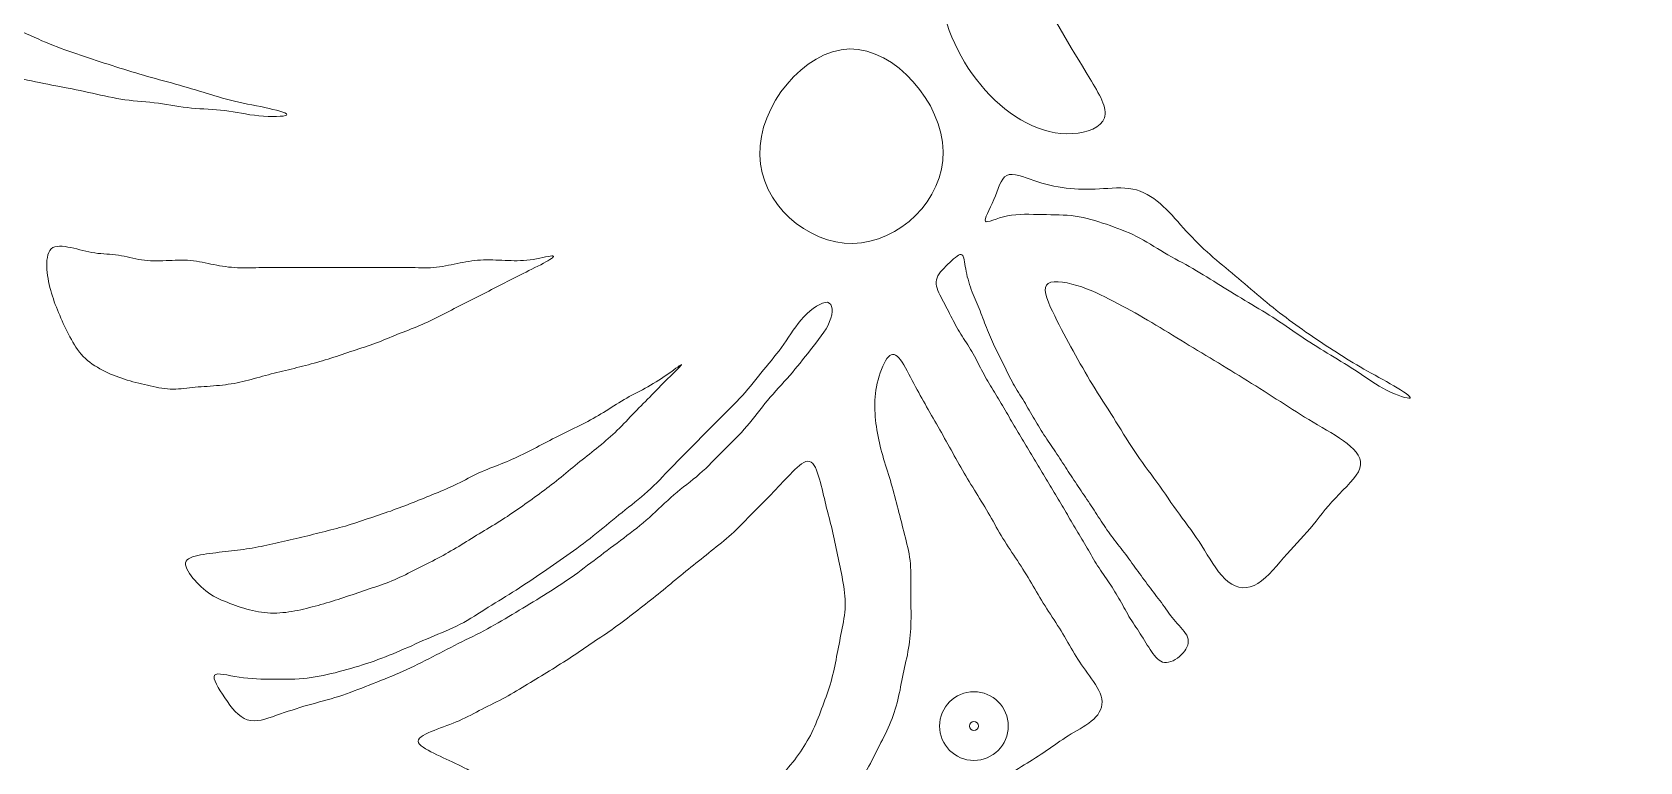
# Model space of a CAD drawing. Header units: inches. Extents: x 36 to 71.8, y 17.4 to 61.8.
# Drawn here: x 52.9 to 58.99, y 37.53 to 40.29 of the extents above; entities that cross this region are included whole.
import ezdxf

# ---------------------------------------------------------------- set-up
doc = ezdxf.new("R2010")
doc.units = ezdxf.units.IN
doc.header["$MEASUREMENT"] = 0
for name, color, linetype, lineweight in [('00_SOURCE_FROZEN', 7, 'Continuous', 18), ('10_EXISTING_UNCHANGED', 7, 'Continuous', 13), ('11_EXISTING_TRIMMED', 7, 'Continuous', 13), ('40_PLANTS', 7, 'Continuous', 13)]:
    doc.layers.add(name, color=color, linetype=linetype, lineweight=lineweight)

# ---------------------------------------------------------------- blocks, each defined once
blk = doc.blocks.new('TREE')
for radius in [1, 0.13]:
    blk.add_circle((0, 0), radius)

msp = doc.modelspace()

# ---------------------------------------------------------------- linework, layer by layer
at = {"layer": '00_SOURCE_FROZEN'}
msp.add_lwpolyline([(59.8492, 35.4884, 0.057164), (61.253, 37.0882), (59.6813, 38.2893, -0.064319), (58.6323, 37.0141, -0.064319)], format="xyb", dxfattribs=at)
at = {"layer": '10_EXISTING_UNCHANGED'}
for points, knots in [([(56.4816, 41.1703), (56.5129, 41.1705), (56.556, 40.9848), (56.5902, 40.8391), (56.6224, 40.7023), (56.6468, 40.6009), (56.6972, 40.4885), (56.7509, 40.3687), (56.834, 40.2364), (56.9079, 40.1145), (56.9425, 40.0574), (56.975, 40.0026), (56.9632, 39.9654), (56.9517, 39.9288), (56.8972, 39.9093), (56.8425, 39.9058), (56.605, 39.8908), (56.3647, 40.1793), (56.341, 40.4457), (56.329, 40.5801), (56.3722, 40.7088), (56.4037, 40.8628), (56.4329, 41.0056), (56.4521, 41.1701), (56.4816, 41.1703)], [0, 0, 0, 0, 0.127595, 0.127595, 0.127595, 0.247493, 0.247493, 0.247493, 0.375386, 0.375386, 0.375386, 0.435352, 0.435352, 0.435352, 0.494355, 0.494355, 0.494355, 0.750733, 0.750733, 0.750733, 0.880041, 0.880041, 0.880041, 1, 1, 1, 1]), ([(55.9985, 40.2262), (56.1719, 40.2289), (56.3492, 40.0223), (56.3526, 39.8387), (56.3561, 39.6545), (56.1847, 39.4933), (56.0107, 39.4905), (55.8376, 39.4876), (55.6619, 39.6414), (55.658, 39.8246), (55.654, 40.0091), (55.8242, 40.2234), (55.9985, 40.2262)], [0, 0, 0, 0, 0.249648, 0.249648, 0.249648, 0.50001, 0.50001, 0.50001, 0.749068, 0.749068, 0.749068, 1, 1, 1, 1])]:
    msp.add_open_spline(points, degree=3, knots=knots, dxfattribs=at)
at = {"layer": '11_EXISTING_TRIMMED'}
for points, knots in [([(49.269, 43.0931), (49.2899, 43.1286), (49.3159, 43.1597), (49.3483, 43.1865), (49.3806, 43.2132), (49.4192, 43.2357), (49.4573, 43.2421), (49.4953, 43.2486), (49.5329, 43.2391), (49.5705, 43.222), (49.6081, 43.2048), (49.6457, 43.18), (49.678, 43.1513), (49.7103, 43.1227), (49.7373, 43.0902), (49.7606, 43.0552), (49.784, 43.0202), (49.8037, 42.9827), (49.8258, 42.9467), (49.8478, 42.9107), (49.8721, 42.8762), (49.8944, 42.8405), (49.9167, 42.8047), (49.937, 42.7678), (49.9589, 42.7319), (49.9808, 42.6959), (50.0043, 42.6609), (50.0287, 42.6264), (50.0532, 42.5919), (50.0786, 42.558), (50.1041, 42.5242), (50.1296, 42.4903), (50.1552, 42.4566), (50.1801, 42.4224), (50.2051, 42.3882), (50.2293, 42.3537), (50.2553, 42.3201), (50.2814, 42.2865), (50.3091, 42.254), (50.336, 42.221), (50.363, 42.188), (50.3891, 42.1546), (50.4168, 42.1221), (50.4444, 42.0895), (50.4735, 42.0577), (50.5025, 42.0259), (50.5314, 41.9941), (50.5601, 41.9623), (50.5872, 41.9294), (50.6142, 41.8966), (50.6397, 41.8626), (50.6685, 41.8307), (50.6973, 41.7988), (50.7296, 41.769), (50.7607, 41.7386), (50.7919, 41.7082), (50.8221, 41.6772), (50.8524, 41.6463), (50.8828, 41.6154), (50.9133, 41.5845), (50.9438, 41.5534), (50.9742, 41.5223), (51.0044, 41.4909), (51.0367, 41.463), (51.0691, 41.4351), (51.1035, 41.4106), (51.1359, 41.3828), (51.1683, 41.3551), (51.1987, 41.324), (51.2308, 41.2958), (51.263, 41.2675), (51.2968, 41.2421), (51.3294, 41.2147), (51.3621, 41.1873), (51.3936, 41.158), (51.4266, 41.1312), (51.4596, 41.1044), (51.4942, 41.0802), (51.5281, 41.0549), (51.5619, 41.0295), (51.5951, 41.003), (51.6292, 40.978), (51.6633, 40.9529), (51.6983, 40.9293), (51.7334, 40.9059), (51.7685, 40.8825), (51.8037, 40.8592), (51.8386, 40.8356), (51.8735, 40.8119), (51.9082, 40.7878), (51.9431, 40.7642), (51.978, 40.7407), (52.0133, 40.7176), (52.0497, 40.6963), (52.086, 40.6751), (52.1235, 40.6557), (52.16, 40.6345), (52.1964, 40.6133), (52.2317, 40.5903), (52.2685, 40.5696), (52.3052, 40.5489), (52.3434, 40.5305), (52.3813, 40.5118), (52.4192, 40.4932), (52.457, 40.4742), (52.4946, 40.4549), (52.5322, 40.4356), (52.5698, 40.4159), (52.608, 40.3983), (52.6462, 40.3806), (52.6851, 40.365), (52.724, 40.3498), (52.763, 40.3346), (52.8021, 40.3198), (52.8405, 40.3031), (52.8789, 40.2864), (52.9167, 40.2677), (52.9554, 40.2515), (52.994, 40.2352), (53.0334, 40.2214), (53.0729, 40.2079), (53.1124, 40.1944), (53.152, 40.1811), (53.1917, 40.1683), (53.2314, 40.1554), (53.2713, 40.1429), (53.3113, 40.1312), (53.3513, 40.1196), (53.3913, 40.1088), (53.4317, 40.0976), (53.4722, 40.0863), (53.5129, 40.0745), (53.552, 40.0625), (53.5911, 40.0505), (53.6286, 40.0383), (53.6708, 40.0282), (53.713, 40.0182), (53.7601, 40.0104), (53.8008, 40.0013), (53.8415, 39.9922), (53.8759, 39.9818), (53.8676, 39.976), (53.8594, 39.9701), (53.8083, 39.9688), (53.7623, 39.9733), (53.7163, 39.9778), (53.6752, 39.9881), (53.6334, 39.9932), (53.5915, 39.9984), (53.5489, 39.9983), (53.507, 40.0026), (53.465, 40.0069), (53.4238, 40.0155), (53.3819, 40.0209), (53.3399, 40.0263), (53.2973, 40.0284), (53.2557, 40.0343), (53.214, 40.0402), (53.1734, 40.0498), (53.1326, 40.0587), (53.0918, 40.0677), (53.0508, 40.076), (53.0097, 40.084), (52.9686, 40.0919), (52.9275, 40.0995), (52.8866, 40.1084), (52.8458, 40.1172), (52.8053, 40.1273), (52.7646, 40.1365), (52.7238, 40.1458), (52.6828, 40.1543), (52.6419, 40.1631), (52.6011, 40.1719), (52.5605, 40.1812), (52.5203, 40.1921), (52.4802, 40.2031), (52.4404, 40.2158), (52.4004, 40.2276), (52.3604, 40.2395), (52.3202, 40.2504), (52.28, 40.2616), (52.2398, 40.2729), (52.1997, 40.2843), (52.1597, 40.296), (52.1197, 40.3077), (52.0798, 40.3196), (52.0402, 40.3325), (52.0005, 40.3454), (51.9612, 40.3594), (51.9218, 40.373), (51.8823, 40.3867), (51.8428, 40.4), (51.8032, 40.413), (51.7635, 40.426), (51.7238, 40.4388), (51.6843, 40.4523), (51.6448, 40.4658), (51.6056, 40.48), (51.5665, 40.4949), (51.5275, 40.5098), (51.4886, 40.5254), (51.4495, 40.54), (51.4104, 40.5546), (51.3709, 40.5683), (51.3319, 40.5833), (51.2929, 40.5983), (51.2543, 40.6146), (51.2155, 40.6303), (51.1767, 40.6459), (51.1376, 40.6608), (51.0991, 40.6773), (51.0606, 40.6938), (51.0226, 40.712), (50.984, 40.7284), (50.9455, 40.7449), (50.9064, 40.7597), (50.8682, 40.7771), (50.83, 40.7945), (50.7926, 40.8144), (50.7549, 40.8336), (50.7172, 40.8528), (50.6791, 40.8713), (50.6416, 40.8907), (50.6041, 40.9101), (50.5673, 40.9305), (50.5316, 40.953), (50.496, 40.9754), (50.4615, 40.9998), (50.4268, 41.0237), (50.392, 41.0475), (50.3569, 41.0708), (50.3216, 41.0938), (50.2864, 41.1169), (50.2509, 41.1398), (50.2164, 41.1641), (50.1818, 41.1884), (50.1482, 41.2141), (50.1147, 41.2401), (50.0813, 41.2662), (50.048, 41.2925), (50.0154, 41.3201), (49.9829, 41.3476), (49.9512, 41.3763), (49.9204, 41.4066), (49.8897, 41.4369), (49.8598, 41.4688), (49.829, 41.4997), (49.7982, 41.5306), (49.7664, 41.5604), (49.7381, 41.5924), (49.7097, 41.6244), (49.6847, 41.6585), (49.6594, 41.6924), (49.634, 41.7264), (49.6083, 41.7601), (49.5835, 41.7943), (49.5586, 41.8286), (49.5345, 41.8633), (49.5121, 41.8989), (49.4896, 41.9345), (49.4686, 41.9709), (49.4484, 42.0079), (49.4281, 42.0449), (49.4085, 42.0823), (49.3898, 42.1201), (49.3711, 42.158), (49.3533, 42.1962), (49.3364, 42.2346), (49.3195, 42.2731), (49.3036, 42.3118), (49.2898, 42.3511), (49.2761, 42.3904), (49.2645, 42.4304), (49.2544, 42.4709), (49.2444, 42.5114), (49.2358, 42.5525), (49.2287, 42.5937), (49.2216, 42.6349), (49.2158, 42.6763), (49.2133, 42.7192), (49.2107, 42.7621), (49.2114, 42.8065), (49.2125, 42.8498), (49.2136, 42.8931), (49.2153, 42.9353), (49.2239, 42.9764), (49.2325, 43.0175), (49.2482, 43.0575), (49.269, 43.0931)], [0, 0, 0, 0, 0.010417, 0.010417, 0.010417, 0.020833, 0.020833, 0.020833, 0.03125, 0.03125, 0.03125, 0.041667, 0.041667, 0.041667, 0.052083, 0.052083, 0.052083, 0.0625, 0.0625, 0.0625, 0.072917, 0.072917, 0.072917, 0.083333, 0.083333, 0.083333, 0.09375, 0.09375, 0.09375, 0.104167, 0.104167, 0.104167, 0.114583, 0.114583, 0.114583, 0.125, 0.125, 0.125, 0.135417, 0.135417, 0.135417, 0.145833, 0.145833, 0.145833, 0.15625, 0.15625, 0.15625, 0.166667, 0.166667, 0.166667, 0.177083, 0.177083, 0.177083, 0.1875, 0.1875, 0.1875, 0.197917, 0.197917, 0.197917, 0.208333, 0.208333, 0.208333, 0.21875, 0.21875, 0.21875, 0.229167, 0.229167, 0.229167, 0.239583, 0.239583, 0.239583, 0.25, 0.25, 0.25, 0.260417, 0.260417, 0.260417, 0.270833, 0.270833, 0.270833, 0.28125, 0.28125, 0.28125, 0.291667, 0.291667, 0.291667, 0.302083, 0.302083, 0.302083, 0.3125, 0.3125, 0.3125, 0.322917, 0.322917, 0.322917, 0.333333, 0.333333, 0.333333, 0.34375, 0.34375, 0.34375, 0.354167, 0.354167, 0.354167, 0.364583, 0.364583, 0.364583, 0.375, 0.375, 0.375, 0.385417, 0.385417, 0.385417, 0.395833, 0.395833, 0.395833, 0.40625, 0.40625, 0.40625, 0.416667, 0.416667, 0.416667, 0.427083, 0.427083, 0.427083, 0.4375, 0.4375, 0.4375, 0.447917, 0.447917, 0.447917, 0.458333, 0.458333, 0.458333, 0.46875, 0.46875, 0.46875, 0.479167, 0.479167, 0.479167, 0.489583, 0.489583, 0.489583, 0.5, 0.5, 0.5, 0.510417, 0.510417, 0.510417, 0.520833, 0.520833, 0.520833, 0.53125, 0.53125, 0.53125, 0.541667, 0.541667, 0.541667, 0.552083, 0.552083, 0.552083, 0.5625, 0.5625, 0.5625, 0.572917, 0.572917, 0.572917, 0.583333, 0.583333, 0.583333, 0.59375, 0.59375, 0.59375, 0.604167, 0.604167, 0.604167, 0.614583, 0.614583, 0.614583, 0.625, 0.625, 0.625, 0.635417, 0.635417, 0.635417, 0.645833, 0.645833, 0.645833, 0.65625, 0.65625, 0.65625, 0.666667, 0.666667, 0.666667, 0.677083, 0.677083, 0.677083, 0.6875, 0.6875, 0.6875, 0.697917, 0.697917, 0.697917, 0.708333, 0.708333, 0.708333, 0.71875, 0.71875, 0.71875, 0.729167, 0.729167, 0.729167, 0.739583, 0.739583, 0.739583, 0.75, 0.75, 0.75, 0.760417, 0.760417, 0.760417, 0.770833, 0.770833, 0.770833, 0.78125, 0.78125, 0.78125, 0.791667, 0.791667, 0.791667, 0.802083, 0.802083, 0.802083, 0.8125, 0.8125, 0.8125, 0.822917, 0.822917, 0.822917, 0.833333, 0.833333, 0.833333, 0.84375, 0.84375, 0.84375, 0.854167, 0.854167, 0.854167, 0.864583, 0.864583, 0.864583, 0.875, 0.875, 0.875, 0.885417, 0.885417, 0.885417, 0.895833, 0.895833, 0.895833, 0.90625, 0.90625, 0.90625, 0.916667, 0.916667, 0.916667, 0.927083, 0.927083, 0.927083, 0.9375, 0.9375, 0.9375, 0.947917, 0.947917, 0.947917, 0.958333, 0.958333, 0.958333, 0.96875, 0.96875, 0.96875, 0.979167, 0.979167, 0.979167, 0.989583, 0.989583, 0.989583, 1, 1, 1, 1]), ([(56.5121, 39.5744), (56.5057, 39.5823), (56.5286, 39.6177), (56.5445, 39.6561), (56.5604, 39.6944), (56.5692, 39.7357), (56.5931, 39.7477), (56.6171, 39.7596), (56.6561, 39.7422), (56.6961, 39.7285), (56.7361, 39.7147), (56.7769, 39.7045), (56.818, 39.6995), (56.8591, 39.6944), (56.9006, 39.6943), (56.9436, 39.6967), (56.9866, 39.6991), (57.0311, 39.7039), (57.0702, 39.6961), (57.1092, 39.6884), (57.1428, 39.6681), (57.1737, 39.6411), (57.2047, 39.6142), (57.233, 39.5805), (57.2619, 39.5486), (57.2908, 39.5167), (57.3202, 39.4864), (57.3511, 39.4584), (57.382, 39.4303), (57.4144, 39.4043), (57.4462, 39.3777), (57.4781, 39.351), (57.5094, 39.3237), (57.5411, 39.2969), (57.5729, 39.2701), (57.6051, 39.2439), (57.6378, 39.2188), (57.6705, 39.1937), (57.7038, 39.1697), (57.7378, 39.1463), (57.7719, 39.1228), (57.8068, 39.0999), (57.8408, 39.0782), (57.8749, 39.0565), (57.9081, 39.0359), (57.9449, 39.0149), (57.9816, 38.994), (58.0219, 38.9726), (58.0579, 38.9514), (58.0939, 38.9301), (58.1255, 38.909), (58.1195, 38.9052), (58.1135, 38.9013), (58.07, 38.9148), (58.0309, 38.9344), (57.9918, 38.954), (57.9571, 38.9797), (57.9226, 39.0028), (57.8882, 39.0259), (57.854, 39.0464), (57.8192, 39.0675), (57.7844, 39.0886), (57.749, 39.1102), (57.7147, 39.1331), (57.6804, 39.156), (57.6471, 39.1801), (57.6128, 39.2026), (57.5784, 39.225), (57.543, 39.2456), (57.5077, 39.2667), (57.4725, 39.2877), (57.4374, 39.3092), (57.4025, 39.3308), (57.3677, 39.3525), (57.3329, 39.3745), (57.2974, 39.3949), (57.2618, 39.4154), (57.2254, 39.4345), (57.1899, 39.4552), (57.1544, 39.476), (57.1199, 39.4985), (57.0836, 39.5169), (57.0472, 39.5352), (57.0091, 39.5494), (56.9703, 39.5626), (56.9316, 39.5758), (56.8922, 39.588), (56.8521, 39.5937), (56.812, 39.5994), (56.7713, 39.5987), (56.7274, 39.5996), (56.6836, 39.6005), (56.6367, 39.6031), (56.5954, 39.5946), (56.5541, 39.5861), (56.5184, 39.5665), (56.5121, 39.5744)], [0, 0, 0, 0, 0.03125, 0.03125, 0.03125, 0.0625, 0.0625, 0.0625, 0.09375, 0.09375, 0.09375, 0.125, 0.125, 0.125, 0.15625, 0.15625, 0.15625, 0.1875, 0.1875, 0.1875, 0.21875, 0.21875, 0.21875, 0.25, 0.25, 0.25, 0.28125, 0.28125, 0.28125, 0.3125, 0.3125, 0.3125, 0.34375, 0.34375, 0.34375, 0.375, 0.375, 0.375, 0.40625, 0.40625, 0.40625, 0.4375, 0.4375, 0.4375, 0.46875, 0.46875, 0.46875, 0.5, 0.5, 0.5, 0.53125, 0.53125, 0.53125, 0.5625, 0.5625, 0.5625, 0.59375, 0.59375, 0.59375, 0.625, 0.625, 0.625, 0.65625, 0.65625, 0.65625, 0.6875, 0.6875, 0.6875, 0.71875, 0.71875, 0.71875, 0.75, 0.75, 0.75, 0.78125, 0.78125, 0.78125, 0.8125, 0.8125, 0.8125, 0.84375, 0.84375, 0.84375, 0.875, 0.875, 0.875, 0.90625, 0.90625, 0.90625, 0.9375, 0.9375, 0.9375, 0.96875, 0.96875, 0.96875, 1, 1, 1, 1]), ([(52.9764, 39.4698), (52.992, 39.4841), (53.0211, 39.4809), (53.0508, 39.4745), (53.0805, 39.4682), (53.1109, 39.4587), (53.1411, 39.4542), (53.1714, 39.4497), (53.2016, 39.4501), (53.2309, 39.4457), (53.2603, 39.4414), (53.2889, 39.4324), (53.3187, 39.4281), (53.3486, 39.4238), (53.3797, 39.4241), (53.411, 39.4253), (53.4422, 39.4264), (53.4736, 39.4283), (53.5037, 39.4257), (53.5338, 39.423), (53.5625, 39.4158), (53.5918, 39.41), (53.6211, 39.4041), (53.6509, 39.3997), (53.6815, 39.3983), (53.7121, 39.3969), (53.7435, 39.3985), (53.7745, 39.3991), (53.8056, 39.3997), (53.8364, 39.3993), (53.8673, 39.3992), (53.8982, 39.3991), (53.9291, 39.3991), (53.96, 39.3992), (53.991, 39.3993), (54.0219, 39.3993), (54.0528, 39.3993), (54.0837, 39.3993), (54.1147, 39.3993), (54.1456, 39.3993), (54.1765, 39.3993), (54.2074, 39.3993), (54.2383, 39.3995), (54.2692, 39.3997), (54.3, 39.4), (54.3311, 39.3993), (54.3623, 39.3987), (54.3937, 39.3969), (54.424, 39.3993), (54.4543, 39.4018), (54.4835, 39.4083), (54.5127, 39.4143), (54.542, 39.4202), (54.5714, 39.4256), (54.6017, 39.4274), (54.632, 39.4292), (54.6632, 39.4274), (54.6941, 39.4261), (54.7251, 39.4248), (54.7557, 39.4239), (54.7887, 39.4282), (54.8217, 39.4325), (54.857, 39.4421), (54.8709, 39.4432), (54.8847, 39.4443), (54.8772, 39.4369), (54.8567, 39.425), (54.8362, 39.413), (54.8029, 39.3965), (54.7736, 39.3818), (54.7443, 39.3671), (54.719, 39.3542), (54.6929, 39.3408), (54.6667, 39.3274), (54.6397, 39.3137), (54.6126, 39.3), (54.5856, 39.2864), (54.5587, 39.273), (54.5319, 39.2592), (54.5051, 39.2454), (54.4785, 39.2312), (54.4517, 39.2175), (54.4249, 39.2038), (54.398, 39.1907), (54.3705, 39.1791), (54.343, 39.1675), (54.3149, 39.1575), (54.2872, 39.1464), (54.2596, 39.1353), (54.2322, 39.1232), (54.2044, 39.1129), (54.1765, 39.1025), (54.148, 39.0938), (54.1198, 39.0844), (54.0915, 39.075), (54.0635, 39.065), (54.0352, 39.056), (54.0069, 39.047), (53.9784, 39.039), (53.9497, 39.0314), (53.921, 39.0238), (53.8921, 39.0165), (53.8633, 39.0095), (53.8344, 39.0024), (53.8054, 38.9955), (53.7767, 38.9877), (53.748, 38.9799), (53.7196, 38.9711), (53.6906, 38.9649), (53.6617, 38.9586), (53.6322, 38.9548), (53.6017, 38.9521), (53.5712, 38.9494), (53.5397, 38.9479), (53.5106, 38.945), (53.4816, 38.9421), (53.455, 38.9378), (53.4269, 38.939), (53.3989, 38.9402), (53.3695, 38.9469), (53.3403, 38.9537), (53.3111, 38.9604), (53.2822, 38.9673), (53.2538, 38.9764), (53.2255, 38.9855), (53.1977, 38.9968), (53.171, 39.0107), (53.1442, 39.0246), (53.1184, 39.0412), (53.0978, 39.0625), (53.0772, 39.0838), (53.0617, 39.1099), (53.0475, 39.1367), (53.0332, 39.1635), (53.0203, 39.191), (53.0086, 39.2183), (52.9968, 39.2456), (52.9864, 39.2726), (52.9778, 39.3015), (52.9693, 39.3303), (52.9626, 39.3609), (52.9605, 39.3922), (52.9584, 39.4235), (52.9607, 39.4554), (52.9764, 39.4698)], [0, 0, 0, 0, 0.020833, 0.020833, 0.020833, 0.041667, 0.041667, 0.041667, 0.0625, 0.0625, 0.0625, 0.083333, 0.083333, 0.083333, 0.104167, 0.104167, 0.104167, 0.125, 0.125, 0.125, 0.145833, 0.145833, 0.145833, 0.166667, 0.166667, 0.166667, 0.1875, 0.1875, 0.1875, 0.208333, 0.208333, 0.208333, 0.229167, 0.229167, 0.229167, 0.25, 0.25, 0.25, 0.270833, 0.270833, 0.270833, 0.291667, 0.291667, 0.291667, 0.3125, 0.3125, 0.3125, 0.333333, 0.333333, 0.333333, 0.354167, 0.354167, 0.354167, 0.375, 0.375, 0.375, 0.395833, 0.395833, 0.395833, 0.416667, 0.416667, 0.416667, 0.4375, 0.4375, 0.4375, 0.458333, 0.458333, 0.458333, 0.479167, 0.479167, 0.479167, 0.5, 0.5, 0.5, 0.520833, 0.520833, 0.520833, 0.541667, 0.541667, 0.541667, 0.5625, 0.5625, 0.5625, 0.583333, 0.583333, 0.583333, 0.604167, 0.604167, 0.604167, 0.625, 0.625, 0.625, 0.645833, 0.645833, 0.645833, 0.666667, 0.666667, 0.666667, 0.6875, 0.6875, 0.6875, 0.708333, 0.708333, 0.708333, 0.729167, 0.729167, 0.729167, 0.75, 0.75, 0.75, 0.770833, 0.770833, 0.770833, 0.791667, 0.791667, 0.791667, 0.8125, 0.8125, 0.8125, 0.833333, 0.833333, 0.833333, 0.854167, 0.854167, 0.854167, 0.875, 0.875, 0.875, 0.895833, 0.895833, 0.895833, 0.916667, 0.916667, 0.916667, 0.9375, 0.9375, 0.9375, 0.958333, 0.958333, 0.958333, 0.979167, 0.979167, 0.979167, 1, 1, 1, 1]), ([(56.3269, 39.3522), (56.3313, 39.3728), (56.3508, 39.3923), (56.3703, 39.4115), (56.3899, 39.4307), (56.4096, 39.4496), (56.4201, 39.4487), (56.4306, 39.4479), (56.432, 39.4273), (56.436, 39.403), (56.44, 39.3786), (56.4466, 39.3505), (56.4553, 39.325), (56.464, 39.2995), (56.4749, 39.2766), (56.4848, 39.253), (56.4947, 39.2293), (56.5036, 39.2049), (56.513, 39.1807), (56.5223, 39.1564), (56.532, 39.1323), (56.5431, 39.1086), (56.5541, 39.0849), (56.5664, 39.0617), (56.578, 39.0382), (56.5895, 39.0146), (56.6004, 38.9908), (56.613, 38.9679), (56.6255, 38.945), (56.6398, 38.923), (56.6534, 38.9008), (56.667, 38.8785), (56.6799, 38.8558), (56.6931, 38.8333), (56.7063, 38.8108), (56.7198, 38.7883), (56.734, 38.7664), (56.7482, 38.7444), (56.7632, 38.7229), (56.7777, 38.7012), (56.7922, 38.6794), (56.8063, 38.6574), (56.8205, 38.6355), (56.8347, 38.6136), (56.8491, 38.5918), (56.8637, 38.5701), (56.8784, 38.5484), (56.8933, 38.5268), (56.9077, 38.505), (56.9221, 38.4831), (56.9359, 38.461), (56.9503, 38.4392), (56.9647, 38.4174), (56.9797, 38.3959), (56.9955, 38.3749), (57.0112, 38.3539), (57.0277, 38.3333), (57.0436, 38.3124), (57.0594, 38.2914), (57.0746, 38.2701), (57.09, 38.2488), (57.1053, 38.2276), (57.1207, 38.2064), (57.1366, 38.1855), (57.1524, 38.1646), (57.1686, 38.1441), (57.184, 38.1228), (57.1995, 38.1016), (57.214, 38.0796), (57.2319, 38.0591), (57.2497, 38.0386), (57.2708, 38.0195), (57.2777, 37.9997), (57.2846, 37.98), (57.2774, 37.9597), (57.2608, 37.9409), (57.2443, 37.9221), (57.2184, 37.9049), (57.1976, 37.9038), (57.1768, 37.9027), (57.1612, 37.9178), (57.1465, 37.9377), (57.1318, 37.9575), (57.1181, 37.9822), (57.1037, 38.0049), (57.0893, 38.0277), (57.0743, 38.0485), (57.0608, 38.0705), (57.0472, 38.0926), (57.0352, 38.1158), (57.0223, 38.1386), (57.0094, 38.1613), (56.9956, 38.1835), (56.9811, 38.2053), (56.9666, 38.227), (56.9512, 38.2482), (56.9372, 38.2703), (56.9232, 38.2923), (56.9105, 38.3151), (56.8973, 38.3376), (56.8841, 38.3602), (56.8705, 38.3825), (56.8571, 38.4049), (56.8438, 38.4274), (56.8308, 38.4499), (56.8175, 38.4724), (56.8042, 38.4949), (56.7907, 38.5173), (56.7775, 38.5397), (56.7642, 38.5622), (56.7511, 38.5848), (56.7377, 38.6071), (56.7242, 38.6295), (56.7103, 38.6517), (56.6969, 38.6741), (56.6834, 38.6965), (56.6703, 38.719), (56.6568, 38.7414), (56.6434, 38.7639), (56.6297, 38.7862), (56.6165, 38.8087), (56.6032, 38.8312), (56.5904, 38.8539), (56.5772, 38.8764), (56.5639, 38.8989), (56.5503, 38.9212), (56.5367, 38.9435), (56.5232, 38.9658), (56.5098, 38.9881), (56.4977, 39.0113), (56.4856, 39.0344), (56.4747, 39.0584), (56.4614, 39.081), (56.4482, 39.1036), (56.4325, 39.1249), (56.4189, 39.147), (56.4052, 39.1691), (56.3937, 39.192), (56.3814, 39.2156), (56.3692, 39.2393), (56.3564, 39.2638), (56.3446, 39.2869), (56.3329, 39.3099), (56.3224, 39.3316), (56.3269, 39.3522)], [0, 0, 0, 0, 0.020833, 0.020833, 0.020833, 0.041667, 0.041667, 0.041667, 0.0625, 0.0625, 0.0625, 0.083333, 0.083333, 0.083333, 0.104167, 0.104167, 0.104167, 0.125, 0.125, 0.125, 0.145833, 0.145833, 0.145833, 0.166667, 0.166667, 0.166667, 0.1875, 0.1875, 0.1875, 0.208333, 0.208333, 0.208333, 0.229167, 0.229167, 0.229167, 0.25, 0.25, 0.25, 0.270833, 0.270833, 0.270833, 0.291667, 0.291667, 0.291667, 0.3125, 0.3125, 0.3125, 0.333333, 0.333333, 0.333333, 0.354167, 0.354167, 0.354167, 0.375, 0.375, 0.375, 0.395833, 0.395833, 0.395833, 0.416667, 0.416667, 0.416667, 0.4375, 0.4375, 0.4375, 0.458333, 0.458333, 0.458333, 0.479167, 0.479167, 0.479167, 0.5, 0.5, 0.5, 0.520833, 0.520833, 0.520833, 0.541667, 0.541667, 0.541667, 0.5625, 0.5625, 0.5625, 0.583333, 0.583333, 0.583333, 0.604167, 0.604167, 0.604167, 0.625, 0.625, 0.625, 0.645833, 0.645833, 0.645833, 0.666667, 0.666667, 0.666667, 0.6875, 0.6875, 0.6875, 0.708333, 0.708333, 0.708333, 0.729167, 0.729167, 0.729167, 0.75, 0.75, 0.75, 0.770833, 0.770833, 0.770833, 0.791667, 0.791667, 0.791667, 0.8125, 0.8125, 0.8125, 0.833333, 0.833333, 0.833333, 0.854167, 0.854167, 0.854167, 0.875, 0.875, 0.875, 0.895833, 0.895833, 0.895833, 0.916667, 0.916667, 0.916667, 0.9375, 0.9375, 0.9375, 0.958333, 0.958333, 0.958333, 0.979167, 0.979167, 0.979167, 1, 1, 1, 1]), ([(56.7433, 39.3324), (56.7578, 39.3534), (56.8094, 39.3464), (56.8584, 39.3315), (56.9074, 39.3165), (56.9538, 39.2936), (56.998, 39.2706), (57.0421, 39.2477), (57.084, 39.2247), (57.126, 39.2001), (57.1681, 39.1756), (57.2103, 39.1495), (57.2523, 39.1238), (57.2944, 39.0981), (57.3364, 39.0727), (57.3784, 39.0474), (57.4203, 39.022), (57.4622, 38.9966), (57.5041, 38.9705), (57.5461, 38.9445), (57.588, 38.9177), (57.6287, 38.8916), (57.6693, 38.8654), (57.7086, 38.8398), (57.7527, 38.8137), (57.7967, 38.7877), (57.8455, 38.7612), (57.8815, 38.7328), (57.9175, 38.7044), (57.9409, 38.6743), (57.93, 38.6396), (57.919, 38.605), (57.8739, 38.566), (57.8372, 38.5268), (57.8005, 38.4877), (57.7722, 38.4485), (57.7412, 38.4117), (57.7103, 38.375), (57.6767, 38.3408), (57.6411, 38.3002), (57.6054, 38.2597), (57.5676, 38.2128), (57.5291, 38.1953), (57.4907, 38.1778), (57.4516, 38.1897), (57.4187, 38.2207), (57.3859, 38.2518), (57.3593, 38.302), (57.3315, 38.3456), (57.3038, 38.3893), (57.2749, 38.4262), (57.2465, 38.4655), (57.2181, 38.5047), (57.1901, 38.5462), (57.1612, 38.5865), (57.1322, 38.6268), (57.1022, 38.6659), (57.0748, 38.7066), (57.0474, 38.7473), (57.0226, 38.7895), (56.9965, 38.8313), (56.9704, 38.8731), (56.943, 38.9144), (56.9175, 38.9562), (56.8921, 38.998), (56.8685, 39.0402), (56.8449, 39.0832), (56.8213, 39.1262), (56.7977, 39.1699), (56.7745, 39.2162), (56.7514, 39.2625), (56.7288, 39.3115), (56.7433, 39.3324)], [0, 0, 0, 0, 0.041667, 0.041667, 0.041667, 0.083333, 0.083333, 0.083333, 0.125, 0.125, 0.125, 0.166667, 0.166667, 0.166667, 0.208333, 0.208333, 0.208333, 0.25, 0.25, 0.25, 0.291667, 0.291667, 0.291667, 0.333333, 0.333333, 0.333333, 0.375, 0.375, 0.375, 0.416667, 0.416667, 0.416667, 0.458333, 0.458333, 0.458333, 0.5, 0.5, 0.5, 0.541667, 0.541667, 0.541667, 0.583333, 0.583333, 0.583333, 0.625, 0.625, 0.625, 0.666667, 0.666667, 0.666667, 0.708333, 0.708333, 0.708333, 0.75, 0.75, 0.75, 0.791667, 0.791667, 0.791667, 0.833333, 0.833333, 0.833333, 0.875, 0.875, 0.875, 0.916667, 0.916667, 0.916667, 0.958333, 0.958333, 0.958333, 1, 1, 1, 1]), ([(53.5949, 37.856), (53.6038, 37.8682), (53.6447, 37.8551), (53.6876, 37.8483), (53.7306, 37.8416), (53.7757, 37.8411), (53.8191, 37.8409), (53.8625, 37.8406), (53.9043, 37.8405), (53.9453, 37.8452), (53.9863, 37.8498), (54.0265, 37.8591), (54.0663, 37.8696), (54.106, 37.88), (54.1452, 37.8915), (54.1839, 37.9048), (54.2226, 37.918), (54.2609, 37.9329), (54.2986, 37.9492), (54.3364, 37.9655), (54.3736, 37.9831), (54.4114, 37.9992), (54.4493, 38.0153), (54.4878, 38.03), (54.5243, 38.0489), (54.5609, 38.0678), (54.5955, 38.091), (54.6306, 38.1131), (54.6656, 38.1352), (54.7011, 38.1563), (54.7359, 38.1785), (54.7707, 38.2007), (54.8048, 38.2241), (54.8391, 38.2473), (54.8733, 38.2706), (54.9075, 38.2937), (54.9411, 38.3179), (54.9748, 38.3422), (55.0077, 38.3675), (55.0402, 38.3935), (55.0727, 38.4196), (55.1047, 38.4464), (55.1372, 38.4724), (55.1697, 38.4984), (55.2027, 38.5237), (55.2338, 38.5519), (55.265, 38.5802), (55.2943, 38.6114), (55.3239, 38.6421), (55.3536, 38.6728), (55.3836, 38.7029), (55.4134, 38.7332), (55.4432, 38.7635), (55.4727, 38.794), (55.5031, 38.824), (55.5334, 38.8539), (55.5646, 38.8834), (55.5929, 38.9147), (55.6212, 38.9461), (55.6465, 38.9794), (55.6727, 39.0117), (55.6989, 39.0439), (55.7259, 39.0751), (55.7498, 39.1092), (55.7738, 39.1433), (55.7947, 39.1803), (55.8248, 39.2122), (55.8548, 39.244), (55.8941, 39.2708), (55.9147, 39.2674), (55.9353, 39.2639), (55.9373, 39.2302), (55.9228, 39.1946), (55.9082, 39.159), (55.8772, 39.1213), (55.8498, 39.087), (55.8224, 39.0527), (55.7986, 39.0217), (55.7717, 38.9906), (55.7448, 38.9596), (55.7147, 38.9285), (55.6878, 38.8961), (55.6609, 38.8637), (55.6373, 38.8301), (55.6098, 38.7985), (55.5823, 38.7669), (55.5511, 38.7375), (55.521, 38.7071), (55.4908, 38.6767), (55.4618, 38.6453), (55.4304, 38.6177), (55.3989, 38.5901), (55.3652, 38.5662), (55.3334, 38.539), (55.3016, 38.5117), (55.2719, 38.4811), (55.2406, 38.4533), (55.2092, 38.4254), (55.1763, 38.4002), (55.1432, 38.3752), (55.1102, 38.3502), (55.0769, 38.3253), (55.0438, 38.3002), (55.0107, 38.2752), (54.9778, 38.2499), (54.9439, 38.2261), (54.91, 38.2023), (54.8753, 38.18), (54.8403, 38.1581), (54.8052, 38.1363), (54.7699, 38.115), (54.7345, 38.0937), (54.6992, 38.0724), (54.6638, 38.0511), (54.6273, 38.0315), (54.5909, 38.012), (54.5534, 37.9942), (54.5164, 37.9756), (54.4793, 37.9569), (54.4427, 37.9373), (54.4059, 37.9184), (54.369, 37.8996), (54.3319, 37.8815), (54.2943, 37.8651), (54.2566, 37.8487), (54.2184, 37.8339), (54.1802, 37.8188), (54.1421, 37.8038), (54.1038, 37.7884), (54.0651, 37.7759), (54.0263, 37.7635), (53.987, 37.7541), (53.9475, 37.7427), (53.908, 37.7314), (53.8683, 37.718), (53.8291, 37.7043), (53.7899, 37.6906), (53.7512, 37.6765), (53.7184, 37.6873), (53.6857, 37.698), (53.6588, 37.7336), (53.6339, 37.7701), (53.609, 37.8066), (53.586, 37.8439), (53.5949, 37.856)], [0, 0, 0, 0, 0.020833, 0.020833, 0.020833, 0.041667, 0.041667, 0.041667, 0.0625, 0.0625, 0.0625, 0.083333, 0.083333, 0.083333, 0.104167, 0.104167, 0.104167, 0.125, 0.125, 0.125, 0.145833, 0.145833, 0.145833, 0.166667, 0.166667, 0.166667, 0.1875, 0.1875, 0.1875, 0.208333, 0.208333, 0.208333, 0.229167, 0.229167, 0.229167, 0.25, 0.25, 0.25, 0.270833, 0.270833, 0.270833, 0.291667, 0.291667, 0.291667, 0.3125, 0.3125, 0.3125, 0.333333, 0.333333, 0.333333, 0.354167, 0.354167, 0.354167, 0.375, 0.375, 0.375, 0.395833, 0.395833, 0.395833, 0.416667, 0.416667, 0.416667, 0.4375, 0.4375, 0.4375, 0.458333, 0.458333, 0.458333, 0.479167, 0.479167, 0.479167, 0.5, 0.5, 0.5, 0.520833, 0.520833, 0.520833, 0.541667, 0.541667, 0.541667, 0.5625, 0.5625, 0.5625, 0.583333, 0.583333, 0.583333, 0.604167, 0.604167, 0.604167, 0.625, 0.625, 0.625, 0.645833, 0.645833, 0.645833, 0.666667, 0.666667, 0.666667, 0.6875, 0.6875, 0.6875, 0.708333, 0.708333, 0.708333, 0.729167, 0.729167, 0.729167, 0.75, 0.75, 0.75, 0.770833, 0.770833, 0.770833, 0.791667, 0.791667, 0.791667, 0.8125, 0.8125, 0.8125, 0.833333, 0.833333, 0.833333, 0.854167, 0.854167, 0.854167, 0.875, 0.875, 0.875, 0.895833, 0.895833, 0.895833, 0.916667, 0.916667, 0.916667, 0.9375, 0.9375, 0.9375, 0.958333, 0.958333, 0.958333, 0.979167, 0.979167, 0.979167, 1, 1, 1, 1]), ([(53.871, 37.4361), (53.8791, 37.4557), (53.9097, 37.462), (53.9417, 37.4576), (53.9737, 37.4531), (54.007, 37.438), (54.039, 37.4256), (54.0709, 37.4133), (54.1014, 37.4037), (54.133, 37.3954), (54.1646, 37.3871), (54.1973, 37.3799), (54.2289, 37.3702), (54.2606, 37.3605), (54.2912, 37.3483), (54.3216, 37.3346), (54.3519, 37.3209), (54.382, 37.3058), (54.4116, 37.29), (54.4411, 37.2742), (54.4701, 37.2578), (54.4988, 37.2406), (54.5274, 37.2235), (54.5556, 37.2056), (54.585, 37.1896), (54.6143, 37.1737), (54.6448, 37.1596), (54.6748, 37.1445), (54.7048, 37.1293), (54.7342, 37.1131), (54.7644, 37.0989), (54.7946, 37.0847), (54.8255, 37.0725), (54.8566, 37.061), (54.8877, 37.0495), (54.919, 37.0386), (54.951, 37.03), (54.9829, 37.0213), (55.0156, 37.0149), (55.0479, 37.0079), (55.0803, 37.001), (55.1123, 36.9935), (55.1458, 36.9885), (55.1793, 36.9836), (55.2142, 36.9811), (55.2479, 36.9839), (55.2816, 36.9866), (55.3143, 36.9944), (55.3473, 36.9999), (55.3802, 37.0053), (55.4136, 37.0084), (55.446, 37.0152), (55.4784, 37.0221), (55.5098, 37.0329), (55.541, 37.0444), (55.5722, 37.0559), (55.6031, 37.0681), (55.6332, 37.0823), (55.6632, 37.0964), (55.6923, 37.1126), (55.7204, 37.1307), (55.7485, 37.1488), (55.7755, 37.169), (55.8008, 37.1916), (55.8262, 37.2142), (55.8499, 37.2393), (55.8742, 37.2638), (55.8985, 37.2884), (55.9234, 37.3124), (55.9468, 37.3374), (55.9702, 37.3625), (55.992, 37.3884), (56.0117, 37.4156), (56.0314, 37.4428), (56.049, 37.4712), (56.0652, 37.5004), (56.0813, 37.5297), (56.0961, 37.5597), (56.1113, 37.5897), (56.1264, 37.6197), (56.142, 37.6495), (56.1545, 37.6804), (56.1669, 37.7113), (56.1763, 37.7431), (56.1838, 37.7754), (56.1912, 37.8077), (56.1968, 37.8406), (56.2037, 37.873), (56.2105, 37.9055), (56.2186, 37.9375), (56.2235, 37.9705), (56.2285, 38.0036), (56.2304, 38.0375), (56.2307, 38.0719), (56.2311, 38.1062), (56.2299, 38.1408), (56.23, 38.1754), (56.2301, 38.2101), (56.2315, 38.2448), (56.2284, 38.2783), (56.2253, 38.3119), (56.2177, 38.3443), (56.2096, 38.3764), (56.2015, 38.4085), (56.193, 38.4404), (56.1848, 38.4725), (56.1766, 38.5046), (56.1687, 38.5368), (56.1596, 38.5687), (56.1504, 38.6005), (56.14, 38.632), (56.1305, 38.6635), (56.1209, 38.6951), (56.1122, 38.7268), (56.1058, 38.7596), (56.0994, 38.7924), (56.0954, 38.8263), (56.0942, 38.8596), (56.0931, 38.8929), (56.0949, 38.9255), (56.103, 38.961), (56.111, 38.9964), (56.1254, 39.0346), (56.1396, 39.0543), (56.1539, 39.074), (56.168, 39.0751), (56.1842, 39.0575), (56.2004, 39.04), (56.2186, 39.0037), (56.2354, 38.9715), (56.2522, 38.9393), (56.2676, 38.9114), (56.2837, 38.8828), (56.2998, 38.8543), (56.3166, 38.8252), (56.3332, 38.7961), (56.3499, 38.7671), (56.3662, 38.738), (56.3825, 38.7088), (56.3987, 38.6796), (56.4149, 38.6503), (56.4318, 38.6214), (56.4487, 38.5926), (56.4663, 38.5642), (56.4838, 38.5357), (56.5012, 38.5072), (56.5184, 38.4785), (56.535, 38.4495), (56.5516, 38.4205), (56.5676, 38.3912), (56.5853, 38.3629), (56.603, 38.3345), (56.6224, 38.3072), (56.6407, 38.2792), (56.6589, 38.2511), (56.676, 38.2224), (56.693, 38.1937), (56.7099, 38.1649), (56.7266, 38.136), (56.7446, 38.1078), (56.7625, 38.0797), (56.7816, 38.0522), (56.799, 38.0237), (56.8165, 37.9951), (56.8323, 37.9655), (56.8495, 37.9373), (56.8667, 37.9091), (56.8854, 37.8822), (56.9059, 37.8536), (56.9263, 37.825), (56.9486, 37.7947), (56.9533, 37.7662), (56.9579, 37.7378), (56.945, 37.7112), (56.9222, 37.6897), (56.8993, 37.6682), (56.8664, 37.6518), (56.8369, 37.6339), (56.8073, 37.6159), (56.7811, 37.5964), (56.7539, 37.5776), (56.7266, 37.5588), (56.6983, 37.5407), (56.6698, 37.5232), (56.6413, 37.5056), (56.6125, 37.4886), (56.584, 37.4713), (56.5555, 37.454), (56.5271, 37.4364), (56.4976, 37.4206), (56.4681, 37.4049), (56.4375, 37.3911), (56.4075, 37.3761), (56.3775, 37.3611), (56.348, 37.3449), (56.3195, 37.3276), (56.2909, 37.3103), (56.2632, 37.2919), (56.2335, 37.2775), (56.2039, 37.2632), (56.1723, 37.2529), (56.1416, 37.2399), (56.1109, 37.227), (56.0811, 37.2114), (56.0514, 37.1957), (56.0217, 37.18), (55.9922, 37.1642), (55.9618, 37.1508), (55.9313, 37.1375), (55.9, 37.1266), (55.8694, 37.1136), (55.8388, 37.1007), (55.809, 37.0855), (55.7786, 37.0719), (55.7482, 37.0583), (55.7174, 37.0463), (55.6867, 37.0338), (55.656, 37.0212), (55.6254, 37.0083), (55.5944, 36.9965), (55.5635, 36.9848), (55.5321, 36.9743), (55.5007, 36.9638), (55.4694, 36.9534), (55.4379, 36.943), (55.4066, 36.9324), (55.3753, 36.9217), (55.344, 36.9109), (55.3128, 36.9001), (55.2815, 36.8893), (55.2503, 36.8786), (55.2185, 36.8695), (55.1868, 36.8604), (55.1546, 36.8528), (55.1224, 36.8451), (55.0902, 36.8374), (55.058, 36.8295), (55.0263, 36.8202), (54.9945, 36.811), (54.9631, 36.8004), (54.9315, 36.7909), (54.8999, 36.7814), (54.868, 36.7729), (54.8357, 36.7656), (54.8035, 36.7583), (54.7709, 36.7521), (54.7383, 36.7456), (54.7058, 36.7391), (54.6734, 36.7324), (54.6409, 36.7256), (54.6084, 36.7188), (54.576, 36.7119), (54.5432, 36.7063), (54.5103, 36.7007), (54.4772, 36.6963), (54.4447, 36.6908), (54.4122, 36.6854), (54.3804, 36.6789), (54.3459, 36.6727), (54.3114, 36.6665), (54.2744, 36.6605), (54.2472, 36.6657), (54.22, 36.6709), (54.2026, 36.6873), (54.1889, 36.7133), (54.1752, 36.7393), (54.1651, 36.7749), (54.154, 36.8076), (54.1429, 36.8403), (54.1308, 36.8702), (54.1174, 36.9004), (54.104, 36.9305), (54.0894, 36.9608), (54.0746, 36.9909), (54.0598, 37.021), (54.0448, 37.051), (54.0299, 37.081), (54.0149, 37.111), (53.9999, 37.1412), (53.9854, 37.1712), (53.9709, 37.2012), (53.957, 37.2311), (53.9415, 37.261), (53.9261, 37.2909), (53.9091, 37.3208), (53.8934, 37.3522), (53.8776, 37.3836), (53.863, 37.4165), (53.871, 37.4361)], [0, 0, 0, 0, 0.010417, 0.010417, 0.010417, 0.020833, 0.020833, 0.020833, 0.03125, 0.03125, 0.03125, 0.041667, 0.041667, 0.041667, 0.052083, 0.052083, 0.052083, 0.0625, 0.0625, 0.0625, 0.072917, 0.072917, 0.072917, 0.083333, 0.083333, 0.083333, 0.09375, 0.09375, 0.09375, 0.104167, 0.104167, 0.104167, 0.114583, 0.114583, 0.114583, 0.125, 0.125, 0.125, 0.135417, 0.135417, 0.135417, 0.145833, 0.145833, 0.145833, 0.15625, 0.15625, 0.15625, 0.166667, 0.166667, 0.166667, 0.177083, 0.177083, 0.177083, 0.1875, 0.1875, 0.1875, 0.197917, 0.197917, 0.197917, 0.208333, 0.208333, 0.208333, 0.21875, 0.21875, 0.21875, 0.229167, 0.229167, 0.229167, 0.239583, 0.239583, 0.239583, 0.25, 0.25, 0.25, 0.260417, 0.260417, 0.260417, 0.270833, 0.270833, 0.270833, 0.28125, 0.28125, 0.28125, 0.291667, 0.291667, 0.291667, 0.302083, 0.302083, 0.302083, 0.3125, 0.3125, 0.3125, 0.322917, 0.322917, 0.322917, 0.333333, 0.333333, 0.333333, 0.34375, 0.34375, 0.34375, 0.354167, 0.354167, 0.354167, 0.364583, 0.364583, 0.364583, 0.375, 0.375, 0.375, 0.385417, 0.385417, 0.385417, 0.395833, 0.395833, 0.395833, 0.40625, 0.40625, 0.40625, 0.416667, 0.416667, 0.416667, 0.427083, 0.427083, 0.427083, 0.4375, 0.4375, 0.4375, 0.447917, 0.447917, 0.447917, 0.458333, 0.458333, 0.458333, 0.46875, 0.46875, 0.46875, 0.479167, 0.479167, 0.479167, 0.489583, 0.489583, 0.489583, 0.5, 0.5, 0.5, 0.510417, 0.510417, 0.510417, 0.520833, 0.520833, 0.520833, 0.53125, 0.53125, 0.53125, 0.541667, 0.541667, 0.541667, 0.552083, 0.552083, 0.552083, 0.5625, 0.5625, 0.5625, 0.572917, 0.572917, 0.572917, 0.583333, 0.583333, 0.583333, 0.59375, 0.59375, 0.59375, 0.604167, 0.604167, 0.604167, 0.614583, 0.614583, 0.614583, 0.625, 0.625, 0.625, 0.635417, 0.635417, 0.635417, 0.645833, 0.645833, 0.645833, 0.65625, 0.65625, 0.65625, 0.666667, 0.666667, 0.666667, 0.677083, 0.677083, 0.677083, 0.6875, 0.6875, 0.6875, 0.697917, 0.697917, 0.697917, 0.708333, 0.708333, 0.708333, 0.71875, 0.71875, 0.71875, 0.729167, 0.729167, 0.729167, 0.739583, 0.739583, 0.739583, 0.75, 0.75, 0.75, 0.760417, 0.760417, 0.760417, 0.770833, 0.770833, 0.770833, 0.78125, 0.78125, 0.78125, 0.791667, 0.791667, 0.791667, 0.802083, 0.802083, 0.802083, 0.8125, 0.8125, 0.8125, 0.822917, 0.822917, 0.822917, 0.833333, 0.833333, 0.833333, 0.84375, 0.84375, 0.84375, 0.854167, 0.854167, 0.854167, 0.864583, 0.864583, 0.864583, 0.875, 0.875, 0.875, 0.885417, 0.885417, 0.885417, 0.895833, 0.895833, 0.895833, 0.90625, 0.90625, 0.90625, 0.916667, 0.916667, 0.916667, 0.927083, 0.927083, 0.927083, 0.9375, 0.9375, 0.9375, 0.947917, 0.947917, 0.947917, 0.958333, 0.958333, 0.958333, 0.96875, 0.96875, 0.96875, 0.979167, 0.979167, 0.979167, 0.989583, 0.989583, 0.989583, 1, 1, 1, 1]), ([(53.487, 38.2872), (53.4943, 38.3025), (53.5229, 38.3088), (53.5533, 38.3136), (53.5837, 38.3184), (53.616, 38.3217), (53.647, 38.3251), (53.678, 38.3286), (53.7076, 38.3323), (53.7373, 38.3374), (53.7669, 38.3426), (53.7966, 38.3491), (53.8261, 38.3557), (53.8557, 38.3622), (53.8852, 38.3687), (53.9145, 38.3758), (53.9438, 38.3829), (53.9729, 38.3905), (54.0022, 38.3978), (54.0314, 38.4052), (54.0608, 38.4122), (54.0897, 38.4207), (54.1186, 38.4292), (54.1471, 38.4392), (54.1757, 38.4488), (54.2043, 38.4584), (54.233, 38.4675), (54.2614, 38.4776), (54.2899, 38.4877), (54.318, 38.4987), (54.3461, 38.5099), (54.3741, 38.5211), (54.4021, 38.5324), (54.4301, 38.5439), (54.4581, 38.5553), (54.4861, 38.567), (54.5135, 38.5804), (54.5409, 38.5938), (54.5676, 38.609), (54.5951, 38.6217), (54.6227, 38.6343), (54.651, 38.6445), (54.6791, 38.6557), (54.7071, 38.6669), (54.7349, 38.6793), (54.7623, 38.6927), (54.7897, 38.706), (54.8168, 38.7204), (54.8439, 38.7345), (54.871, 38.7486), (54.8981, 38.7625), (54.9255, 38.7759), (54.9529, 38.7893), (54.9806, 38.8024), (55.0075, 38.8167), (55.0344, 38.8311), (55.0605, 38.8468), (55.0865, 38.8631), (55.1124, 38.8793), (55.1382, 38.8961), (55.1643, 38.9106), (55.1904, 38.9251), (55.2168, 38.9373), (55.2446, 38.9534), (55.2724, 38.9696), (55.3016, 38.9896), (55.3249, 39.0061), (55.3483, 39.0227), (55.3657, 39.0358), (55.3623, 39.0306), (55.3588, 39.0254), (55.3343, 39.002), (55.3107, 38.9785), (55.287, 38.955), (55.2641, 38.9315), (55.2419, 38.909), (55.2196, 38.8865), (55.198, 38.865), (55.1764, 38.8425), (55.1548, 38.82), (55.1332, 38.7966), (55.1107, 38.775), (55.0881, 38.7534), (55.0647, 38.7338), (55.0408, 38.7146), (55.0169, 38.6955), (54.9925, 38.6768), (54.9687, 38.6575), (54.9448, 38.6381), (54.9215, 38.618), (54.8976, 38.5988), (54.8737, 38.5796), (54.8493, 38.5613), (54.8247, 38.5432), (54.8001, 38.5251), (54.7754, 38.5072), (54.7504, 38.4897), (54.7255, 38.4722), (54.7003, 38.455), (54.6745, 38.4389), (54.6488, 38.4228), (54.6224, 38.4076), (54.5964, 38.3918), (54.5704, 38.3759), (54.5448, 38.3595), (54.5188, 38.3437), (54.4927, 38.328), (54.4663, 38.313), (54.4393, 38.2989), (54.4124, 38.2847), (54.3848, 38.2714), (54.3575, 38.2575), (54.3303, 38.2436), (54.3034, 38.2292), (54.2756, 38.2173), (54.2479, 38.2053), (54.2192, 38.1959), (54.1907, 38.1863), (54.1621, 38.1767), (54.1336, 38.1669), (54.105, 38.1573), (54.0764, 38.1477), (54.0478, 38.1383), (54.019, 38.1297), (53.9902, 38.1211), (53.9612, 38.1133), (53.9317, 38.1065), (53.9023, 38.0997), (53.8723, 38.0939), (53.8417, 38.092), (53.811, 38.0901), (53.7796, 38.0922), (53.7497, 38.0981), (53.7198, 38.104), (53.6915, 38.1138), (53.6633, 38.1241), (53.6351, 38.1344), (53.607, 38.1453), (53.5811, 38.1618), (53.5553, 38.1784), (53.5316, 38.2006), (53.5127, 38.224), (53.4939, 38.2473), (53.4798, 38.2718), (53.487, 38.2872)], [0, 0, 0, 0, 0.020833, 0.020833, 0.020833, 0.041667, 0.041667, 0.041667, 0.0625, 0.0625, 0.0625, 0.083333, 0.083333, 0.083333, 0.104167, 0.104167, 0.104167, 0.125, 0.125, 0.125, 0.145833, 0.145833, 0.145833, 0.166667, 0.166667, 0.166667, 0.1875, 0.1875, 0.1875, 0.208333, 0.208333, 0.208333, 0.229167, 0.229167, 0.229167, 0.25, 0.25, 0.25, 0.270833, 0.270833, 0.270833, 0.291667, 0.291667, 0.291667, 0.3125, 0.3125, 0.3125, 0.333333, 0.333333, 0.333333, 0.354167, 0.354167, 0.354167, 0.375, 0.375, 0.375, 0.395833, 0.395833, 0.395833, 0.416667, 0.416667, 0.416667, 0.4375, 0.4375, 0.4375, 0.458333, 0.458333, 0.458333, 0.479167, 0.479167, 0.479167, 0.5, 0.5, 0.5, 0.520833, 0.520833, 0.520833, 0.541667, 0.541667, 0.541667, 0.5625, 0.5625, 0.5625, 0.583333, 0.583333, 0.583333, 0.604167, 0.604167, 0.604167, 0.625, 0.625, 0.625, 0.645833, 0.645833, 0.645833, 0.666667, 0.666667, 0.666667, 0.6875, 0.6875, 0.6875, 0.708333, 0.708333, 0.708333, 0.729167, 0.729167, 0.729167, 0.75, 0.75, 0.75, 0.770833, 0.770833, 0.770833, 0.791667, 0.791667, 0.791667, 0.8125, 0.8125, 0.8125, 0.833333, 0.833333, 0.833333, 0.854167, 0.854167, 0.854167, 0.875, 0.875, 0.875, 0.895833, 0.895833, 0.895833, 0.916667, 0.916667, 0.916667, 0.9375, 0.9375, 0.9375, 0.958333, 0.958333, 0.958333, 0.979167, 0.979167, 0.979167, 1, 1, 1, 1]), ([(54.3658, 37.6063), (54.3659, 37.6212), (54.3949, 37.6351), (54.426, 37.6475), (54.4571, 37.6599), (54.4902, 37.6708), (54.5206, 37.6841), (54.5511, 37.6974), (54.5787, 37.7131), (54.6076, 37.7279), (54.6364, 37.7428), (54.6664, 37.7567), (54.6952, 37.7723), (54.7241, 37.7878), (54.7518, 37.8049), (54.7796, 37.822), (54.8074, 37.839), (54.8352, 37.856), (54.863, 37.8731), (54.8908, 37.8902), (54.9185, 37.9074), (54.9457, 37.9253), (54.973, 37.9432), (54.9998, 37.9618), (55.0268, 37.9801), (55.0539, 37.9984), (55.0812, 38.0164), (55.1078, 38.0354), (55.1345, 38.0544), (55.1605, 38.0743), (55.1865, 38.0943), (55.2125, 38.1143), (55.2385, 38.1344), (55.2641, 38.1551), (55.2896, 38.1758), (55.3147, 38.1972), (55.3401, 38.2182), (55.3655, 38.2391), (55.3912, 38.2596), (55.4169, 38.2802), (55.4426, 38.3007), (55.4681, 38.3213), (55.4937, 38.3419), (55.5193, 38.3625), (55.5449, 38.3832), (55.5692, 38.4062), (55.5935, 38.4292), (55.6164, 38.4546), (55.6397, 38.4785), (55.6629, 38.5024), (55.6865, 38.5248), (55.7102, 38.5496), (55.734, 38.5743), (55.758, 38.6014), (55.7818, 38.6254), (55.8056, 38.6494), (55.8293, 38.6703), (55.8467, 38.6654), (55.8642, 38.6605), (55.8755, 38.6299), (55.8846, 38.5978), (55.8937, 38.5658), (55.9006, 38.5323), (55.9084, 38.5004), (55.9162, 38.4685), (55.9249, 38.4382), (55.9323, 38.4071), (55.9397, 38.3759), (55.9458, 38.3438), (55.9524, 38.312), (55.959, 38.2803), (55.9661, 38.2489), (55.972, 38.2167), (55.9779, 38.1846), (55.9827, 38.1516), (55.9818, 38.1189), (55.9808, 38.0863), (55.9742, 38.0539), (55.9678, 38.0219), (55.9614, 37.9899), (55.9553, 37.9582), (55.9492, 37.9265), (55.943, 37.8947), (55.9368, 37.8629), (55.928, 37.8319), (55.9192, 37.8009), (55.9078, 37.7706), (55.8966, 37.7403), (55.8853, 37.71), (55.8741, 37.6796), (55.8604, 37.6503), (55.8467, 37.621), (55.8306, 37.5928), (55.8122, 37.566), (55.7937, 37.5392), (55.773, 37.5137), (55.7509, 37.4887), (55.7287, 37.4636), (55.7052, 37.4389), (55.6805, 37.4165), (55.6559, 37.394), (55.6303, 37.3737), (55.6026, 37.3565), (55.5749, 37.3393), (55.5452, 37.3251), (55.5154, 37.312), (55.4856, 37.2989), (55.4557, 37.2868), (55.4247, 37.278), (55.3936, 37.2693), (55.3614, 37.2639), (55.3296, 37.257), (55.2979, 37.2501), (55.2666, 37.2418), (55.2354, 37.2413), (55.2042, 37.2408), (55.1731, 37.2481), (55.1416, 37.255), (55.11, 37.2619), (55.0779, 37.2685), (55.0462, 37.2754), (55.0146, 37.2824), (54.9832, 37.2898), (54.9522, 37.2984), (54.9212, 37.3071), (54.8905, 37.3171), (54.8606, 37.3296), (54.8307, 37.3422), (54.8016, 37.3572), (54.7725, 37.3722), (54.7434, 37.3872), (54.7144, 37.4021), (54.6863, 37.4189), (54.6582, 37.4357), (54.6309, 37.4543), (54.6033, 37.471), (54.5756, 37.4877), (54.5474, 37.5024), (54.5174, 37.5169), (54.4874, 37.5313), (54.4554, 37.5455), (54.425, 37.5605), (54.3946, 37.5755), (54.3657, 37.5914), (54.3658, 37.6063)], [0, 0, 0, 0, 0.020833, 0.020833, 0.020833, 0.041667, 0.041667, 0.041667, 0.0625, 0.0625, 0.0625, 0.083333, 0.083333, 0.083333, 0.104167, 0.104167, 0.104167, 0.125, 0.125, 0.125, 0.145833, 0.145833, 0.145833, 0.166667, 0.166667, 0.166667, 0.1875, 0.1875, 0.1875, 0.208333, 0.208333, 0.208333, 0.229167, 0.229167, 0.229167, 0.25, 0.25, 0.25, 0.270833, 0.270833, 0.270833, 0.291667, 0.291667, 0.291667, 0.3125, 0.3125, 0.3125, 0.333333, 0.333333, 0.333333, 0.354167, 0.354167, 0.354167, 0.375, 0.375, 0.375, 0.395833, 0.395833, 0.395833, 0.416667, 0.416667, 0.416667, 0.4375, 0.4375, 0.4375, 0.458333, 0.458333, 0.458333, 0.479167, 0.479167, 0.479167, 0.5, 0.5, 0.5, 0.520833, 0.520833, 0.520833, 0.541667, 0.541667, 0.541667, 0.5625, 0.5625, 0.5625, 0.583333, 0.583333, 0.583333, 0.604167, 0.604167, 0.604167, 0.625, 0.625, 0.625, 0.645833, 0.645833, 0.645833, 0.666667, 0.666667, 0.666667, 0.6875, 0.6875, 0.6875, 0.708333, 0.708333, 0.708333, 0.729167, 0.729167, 0.729167, 0.75, 0.75, 0.75, 0.770833, 0.770833, 0.770833, 0.791667, 0.791667, 0.791667, 0.8125, 0.8125, 0.8125, 0.833333, 0.833333, 0.833333, 0.854167, 0.854167, 0.854167, 0.875, 0.875, 0.875, 0.895833, 0.895833, 0.895833, 0.916667, 0.916667, 0.916667, 0.9375, 0.9375, 0.9375, 0.958333, 0.958333, 0.958333, 0.979167, 0.979167, 0.979167, 1, 1, 1, 1])]:
    msp.add_open_spline(points, degree=3, knots=knots, dxfattribs=at)

# ---------------------------------------------------------------- block references
at = {"layer": '40_PLANTS', "xscale": 0.13, "yscale": 0.13}
msp.add_blockref('TREE', (56.4687, 37.6637), dxfattribs=at)

doc.saveas('drawing.dxf')
